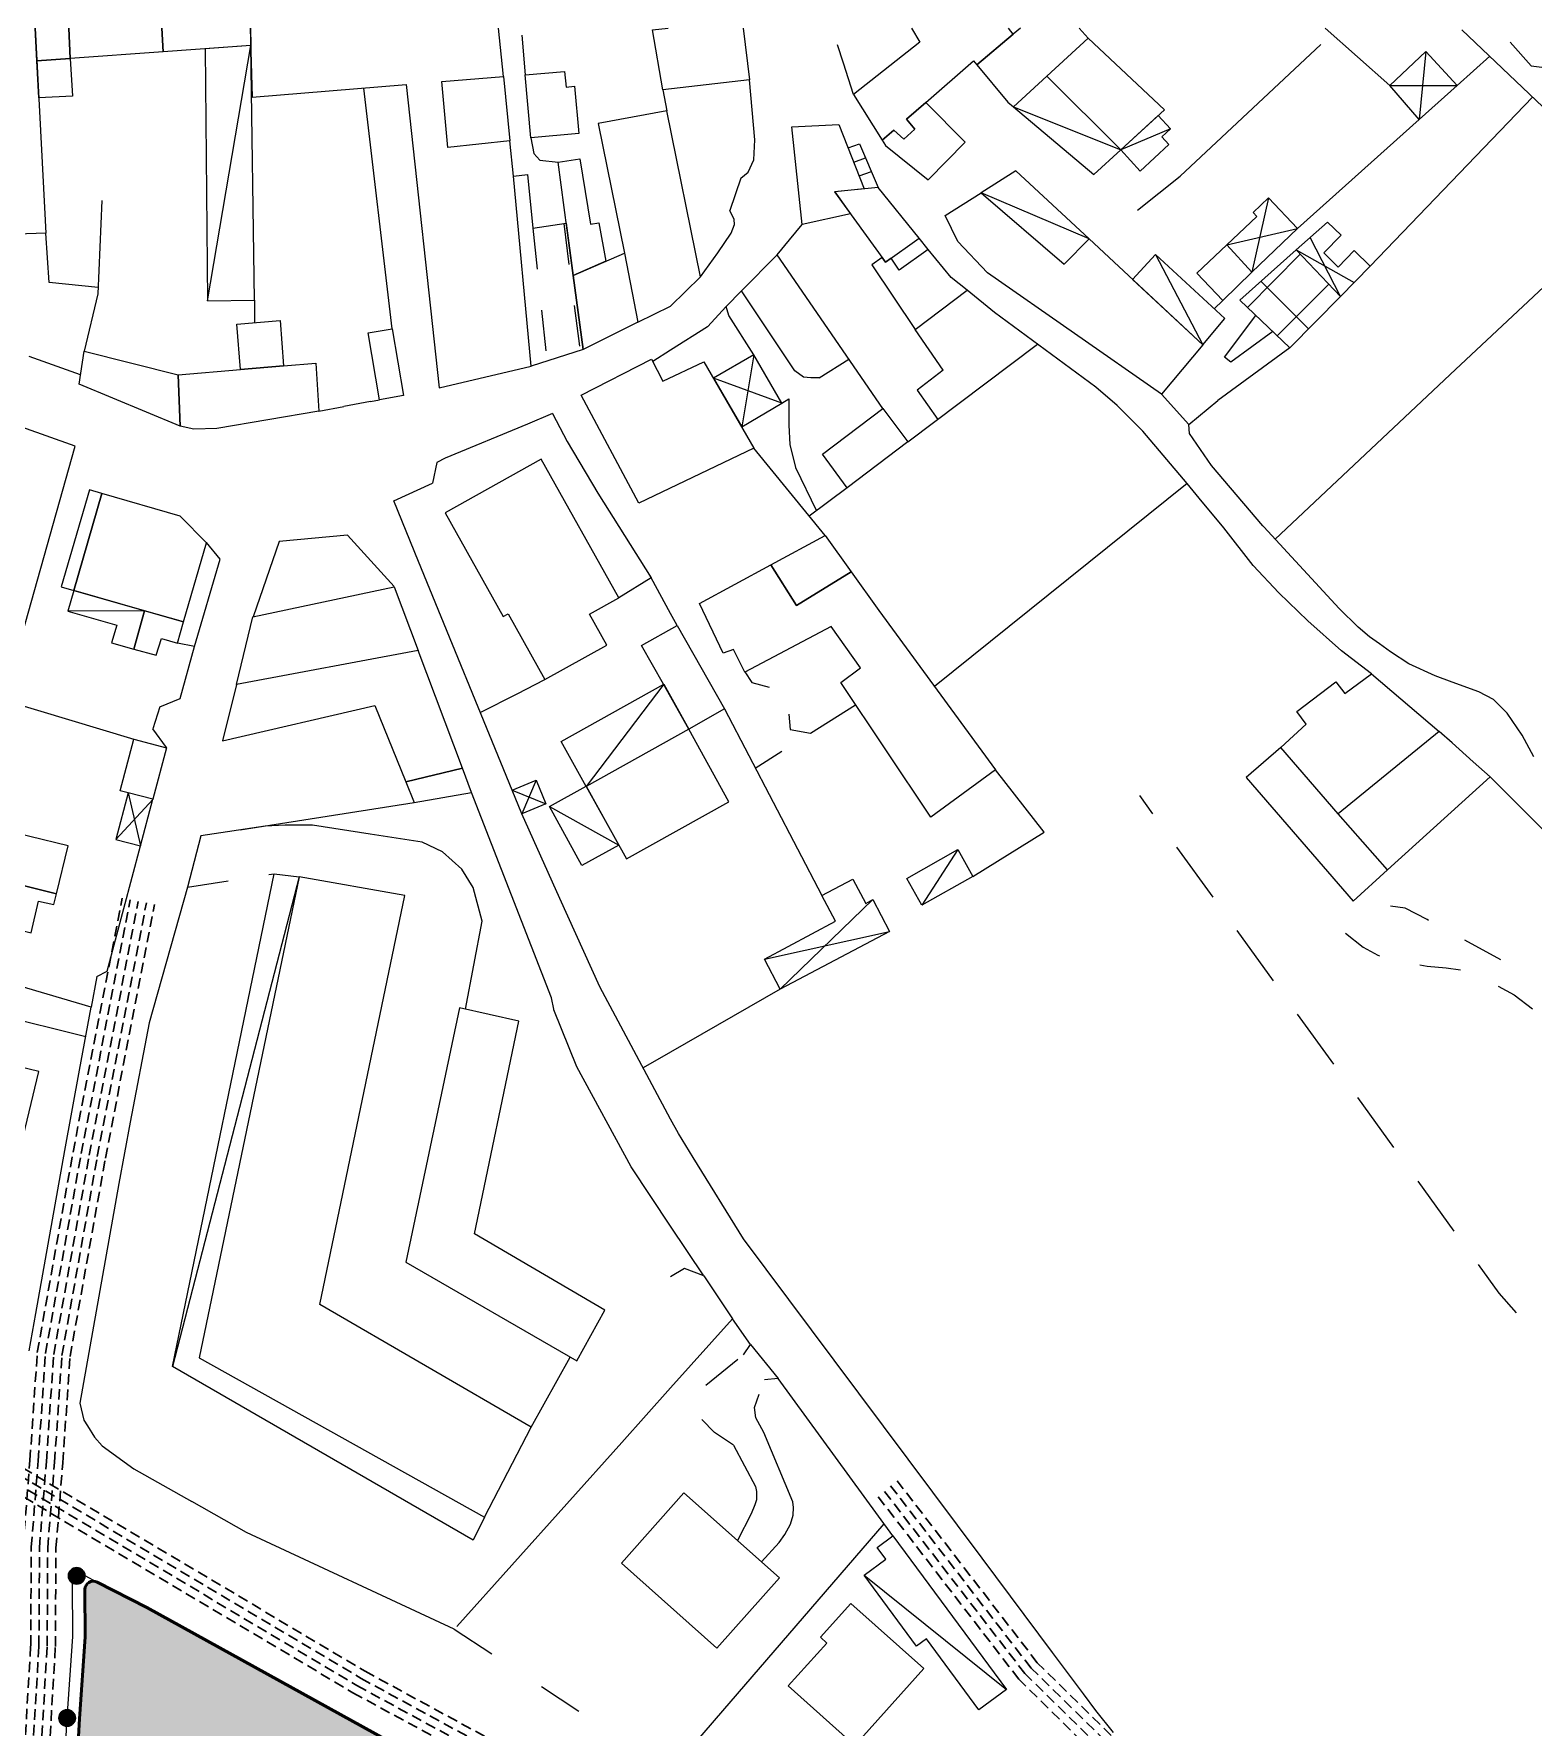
# Model space of a CAD drawing. Header units: millimetres. Extents: x 366 to 1555, y 702 to 1543.
# Drawn here: x 1040.7 to 1222.7, y 1056.4 to 1261.9 of the extents above; entities that cross this region are included whole.
import ezdxf

# ---------------------------------------------------------------- set-up
doc = ezdxf.new("R2010")
doc.units = ezdxf.units.MM
doc.linetypes.add('TRATTEGGIATA', pattern=[19.05, 12.7, -6.35])
for name, color, linetype, lineweight in [('1_BASE', 7, 'Continuous', 0), ('4L - Lotti', 7, 'Continuous', 50), ('6_ACQUEDOTTO', 152, 'Continuous', 30), ('6_FOGNATURA', 1, 'Continuous', 30), ('6_GAS', 210, 'Continuous', 30), ('6_ILLUMINAZIONE', 2, 'Continuous', 30), ('6_LOTTO RETINO', 254, 'Continuous', 30), ('6_RETE ELETTRICA', 2, 'Continuous', 30), ('6_TELEFONO', 94, 'Continuous', 30)]:
    doc.layers.add(name, color=color, linetype=linetype, lineweight=lineweight)
doc.layers.add('4L - Strade', color=10, linetype='Continuous')

msp = doc.modelspace()

# ---------------------------------------------------------------- hatches: boundary and pattern name
at = {"layer": '6_ILLUMINAZIONE', "transparency": 33554687}
h = msp.add_hatch(color=256, dxfattribs=at)
h.dxf.hatch_style = 1
h.paths.add_polyline_path([(1046.83895, 1074.73232, 1), (1044.83895, 1074.73232, 1)])
h = msp.add_hatch(color=256, dxfattribs=at)
h.dxf.hatch_style = 1
h.paths.add_polyline_path([(1045.68965, 1057.4703, 1), (1043.68965, 1057.4703, 1)])
at = {"layer": '6_LOTTO RETINO', "transparency": 33554559}
h = msp.add_hatch(color=256, dxfattribs=at)
h.dxf.hatch_style = 1
h.paths.add_polyline_path([(1107.99443, 1041.2881), (1094.45968, 1016.77666), (1142.60715, 990.19056), (1156.1419, 1014.702)])
h.paths.add_polyline_path([(1107.99443, 1041.2881), (1054.35828, 1070.90494), (1048.29758, 1073.98513, 0.555399309), (1046.85695, 1073.08662), (1046.86166, 1067.32344), (1046.18688, 1057.37855), (1045.71377, 1048.73169), (1045.49979, 1044.77887, 0.287651951), (1046.27252, 1043.38468), (1094.45968, 1016.77666)])

# ---------------------------------------------------------------- linework, layer by layer
at = {"layer": '1_BASE'}
for p, q in [((1197.4023, 1262.63522), (1205.26039, 1255.64722)), ((1235.42439, 1242.01022), (1214.01839, 1262.40822)), ((1099.88539, 1261.77622, 223.9438), (1100.30739, 1256.94022, 223.9438)), ((1138.92439, 1258.37322, 232.8042), (1138.22839, 1260.61222, 232.8042)), ((1184.83839, 1249.35022), (1196.86939, 1260.64722)), ((1219.88539, 1260.90522), (1222.43239, 1258.03022)), ((1140.15839, 1254.56922, 232.8104), (1138.92439, 1258.37322, 232.8104)), ((1213.43239, 1255.66622), (1217.38321, 1259.20185)), ((1222.43239, 1258.03022), (1224.66639, 1257.77222)), ((1128.18239, 1249.07622, 224.6343), (1127.52539, 1256.33022, 224.6343)), ((1084.15039, 1226.13122), (1080.70539, 1255.35022)), ((1117.02539, 1255.11922, 225.1475), (1117.48639, 1252.56922, 225.1475)), ((1202.86939, 1233.72122), (1222.58839, 1254.24422)), ((1194.03339, 1238.30322), (1208.80739, 1251.52222)), ((1100.97839, 1249.29922, 223.2662), (1101.33039, 1247.40122, 223.2662)), ((1128.04939, 1246.64722, 224.3974), (1128.18239, 1249.07622, 224.3974)), ((1179.82239, 1244.63522), (1184.83839, 1249.35022)), ((1101.33039, 1247.40122, 223.2661), (1102.08839, 1246.60022, 223.2661)), ((1102.08839, 1246.60022, 223.263), (1104.29939, 1246.33822, 223.263)), ((1127.37739, 1245.11522, 223.9917), (1128.04939, 1246.64722, 223.9917)), ((1126.47839, 1244.41622, 223.883), (1127.37739, 1245.11522, 223.883)), ((1174.64339, 1240.52622), (1179.82239, 1244.63522)), ((1048.90039, 1241.68622), (1048.43239, 1230.35422)), ((1213.25239, 1221.17022), (1235.11139, 1241.71722)), ((1125.67439, 1239.37322), (1125.12739, 1240.49022)), ((1042.49439, 1231.73722), (1042.08839, 1237.74022)), ((1101.23639, 1238.34622), (1101.76039, 1233.37322)), ((1104.97839, 1238.88522), (1105.61139, 1233.92422)), ((1123.68239, 1235.35422), (1125.28339, 1237.71322)), ((1125.28339, 1237.71322), (1125.69739, 1238.79922)), ((1125.69739, 1238.79922), (1125.67439, 1239.37322)), ((1132.40039, 1236.93622, 224.5658), (1133.90839, 1238.78022, 224.5658)), ((1130.90039, 1235.08422, 224.5751), (1132.40039, 1236.93622, 224.5751)), ((1149.21339, 1235.75622, 231.2252), (1148.11939, 1237.10822, 231.2252)), ((1121.57239, 1232.42022), (1123.68239, 1235.35422)), ((1126.54939, 1230.74822, 224.5685), (1130.90039, 1235.08422, 224.5685)), ((1143.69739, 1216.43222), (1130.90039, 1235.08422)), ((1048.43239, 1230.35422), (1046.76039, 1223.39722)), ((1067.42439, 1229.58422), (1067.41639, 1226.86222)), ((1133.04939, 1221.00622, 224.5424), (1126.54939, 1230.74822, 224.5424)), ((1157.28339, 1228.11222, 231.2473), (1153.93939, 1230.80322, 231.2473)), ((1183.92439, 1228.55322), (1184.97139, 1229.56522)), ((1102.28339, 1228.40122), (1102.80739, 1223.42822)), ((1106.25239, 1228.96722), (1106.88539, 1224.00622)), ((1124.69739, 1228.81122), (1122.42439, 1226.35422)), ((1125.01039, 1227.72122), (1124.69739, 1228.81122)), ((1128.06439, 1222.97122), (1125.01039, 1227.72122)), ((1169.55739, 1219.02222, 231.0141), (1157.28339, 1228.11222, 231.0141)), ((1185.18239, 1222.69022), (1189.01039, 1227.73322)), ((1122.42439, 1226.35422), (1117.95539, 1223.53022)), ((1151.04939, 1221.08422, 231.2252), (1147.61939, 1226.03322, 231.2252)), ((1191.04139, 1225.79522), (1185.97839, 1222.06522)), ((1117.95539, 1223.53022), (1115.77539, 1222.15122)), ((1146.76839, 1212.38522), (1162.47839, 1224.26422)), ((1193.11939, 1223.81922), (1184.36939, 1217.39722)), ((1135.97839, 1220.17022), (1139.58039, 1222.43222)), ((1151.04939, 1221.08422), (1147.86939, 1218.68622)), ((1185.97839, 1222.06522), (1185.18239, 1222.69022)), ((1191.34823, 1200.58078), (1213.25239, 1221.17022)), ((1134.06439, 1220.23722, 224.5895), (1133.04939, 1221.00622, 224.5895)), ((1134.98639, 1220.17022, 224.5863), (1134.06439, 1220.23722, 224.5863)), ((1135.97839, 1220.17022, 224.58), (1134.98639, 1220.17022, 224.58)), ((1172.14339, 1216.81122), (1169.55739, 1219.02222)), ((1045.65039, 1211.87322), (1030.74439, 1217.18622)), ((1081.53339, 1217.28322), (1082.59639, 1217.48322)), ((1131.44739, 1217.11222), (1132.28339, 1217.63522)), ((1132.28339, 1217.63522), (1132.29139, 1214.42422)), ((1147.86939, 1218.68622), (1150.39339, 1215.12322)), ((1180.85339, 1214.49822, 232.2015), (1184.36939, 1217.39722, 232.2015)), ((1075.24439, 1216.11222), (1078.26839, 1216.67422)), ((1103.62739, 1215.85422), (1100.56439, 1214.54922)), ((1103.62739, 1215.85422, 220.2525), (1105.37739, 1212.43622, 220.2525)), ((1175.26839, 1213.68222), (1172.14339, 1216.81122)), ((1100.56439, 1214.54922), (1090.59639, 1210.42022)), ((1132.29139, 1214.42422), (1132.42439, 1212.07622)), ((1180.64339, 1207.34622), (1175.26839, 1213.68222)), ((1180.94739, 1213.40822, 232.198), (1180.85339, 1214.49822, 232.198)), ((1183.61939, 1209.54522, 232.201), (1180.94739, 1213.40822, 232.201)), ((1039.21339, 1189.01022), (1045.65039, 1211.87322)), ((1105.37739, 1212.43622, 220.5298), (1109.10339, 1206.17022, 220.5298)), ((1136.71339, 1201.01022, 223.7616), (1128.07239, 1211.62322, 223.7616)), ((1132.42439, 1212.07622), (1133.09639, 1209.28022)), ((1089.57239, 1209.88122), (1089.02539, 1207.38922)), ((1090.59639, 1210.42022), (1089.57239, 1209.88122)), ((1133.09639, 1209.28022), (1135.65039, 1204.03322)), ((1189.86139, 1202.19022, 232.1209), (1183.61939, 1209.54522, 232.1209)), ((1139.37739, 1206.83422), (1134.78339, 1203.37722)), ((1180.64339, 1207.34622), (1159.04939, 1189.97922)), ((1182.10339, 1205.57622), (1180.64339, 1207.34622)), ((1087.35339, 1197.88522, 218.0836), (1084.33839, 1205.23722)), ((1109.10339, 1206.17022, 220.5833), (1115.60339, 1195.90822, 220.5833)), ((1185.10339, 1201.94422), (1182.10339, 1205.57622)), ((1078.70539, 1201.05722), (1070.43939, 1200.30322)), ((1084.40839, 1194.81922), (1078.70539, 1201.05722)), ((1188.68939, 1197.38522), (1185.10339, 1201.94422)), ((1189.97839, 1202.06122, 232.1205), (1189.86139, 1202.19022, 232.1205)), ((1199.11939, 1192.18222, 232.1199), (1189.97839, 1202.06122, 232.1199)), ((1063.25239, 1198.15122), (1061.58839, 1200.15822)), ((1070.43939, 1200.30322), (1067.26039, 1191.15122)), ((1060.15839, 1187.53722), (1063.25239, 1198.15122)), ((1098.70539, 1170.11522, 218.0842), (1087.35339, 1197.88522, 218.0842)), ((1191.79939, 1194.08022), (1188.68939, 1197.38522)), ((1115.60339, 1195.90822, 220.3978), (1111.65039, 1193.44422, 220.3978)), ((1117.95539, 1191.54522), (1115.60339, 1195.90822)), ((1195.29939, 1190.65522), (1191.79939, 1194.08022)), ((1118.72839, 1190.11222), (1117.95539, 1191.54522)), ((1199.40839, 1187.01022), (1195.29939, 1190.65522)), ((1201.42439, 1189.89322, 232.0751), (1199.11939, 1192.18222, 232.0751)), ((1159.04939, 1189.97922), (1149.97839, 1182.68222)), ((1202.79939, 1188.72122, 232.0112), (1201.42439, 1189.89322, 232.0112)), ((1204.01039, 1187.86222, 231.9536), (1202.79939, 1188.72122, 231.9536)), ((1060.15839, 1187.53722), (1058.08839, 1187.97522)), ((1058.39339, 1181.24022, 215.4759), (1060.15839, 1187.53722, 215.4759)), ((1203.01839, 1184.22522), (1199.40839, 1187.01022)), ((1205.35339, 1186.90522, 231.8865), (1204.01039, 1187.86222, 231.8865)), ((1207.58039, 1185.43222, 231.8737), (1205.35339, 1186.90522, 231.8737)), ((1126.97839, 1184.45922), (1127.82239, 1183.19422)), ((1210.76839, 1183.99022, 231.8098), (1207.58039, 1185.43222, 231.8098)), ((1099.32239, 1181.81122), (1102.69739, 1183.53022)), ((1127.82239, 1183.19422), (1129.90839, 1182.59622)), ((1212.81439, 1183.23322, 231.7172), (1210.76839, 1183.99022, 231.7172)), ((1216.06439, 1182.03022, 231.5369), (1212.81439, 1183.23322, 231.5369)), ((1217.85339, 1181.10022, 231.2511), (1216.06439, 1182.03022, 231.2511)), ((1037.34639, 1180.94022), (1052.78339, 1176.31122)), ((1055.93239, 1180.22122, 215.0443), (1058.39339, 1181.24022, 215.0443)), ((1124.48639, 1179.97922), (1136.29939, 1157.31122)), ((1134.91639, 1177.02622), (1140.40839, 1180.48722)), ((1219.51039, 1179.44022, 231.2383), (1217.85339, 1181.10022, 231.2383)), ((1132.28339, 1179.33822), (1132.44739, 1177.49422)), ((1221.32239, 1176.78322, 231.2318), (1219.51039, 1179.44022, 231.2318)), ((1056.76039, 1175.27222), (1055.10339, 1177.57622)), ((1132.44739, 1177.49422), (1134.91639, 1177.02622)), ((1212.81439, 1175.85822), (1211.26839, 1177.24822)), ((1222.72839, 1174.16622, 231.2285), (1221.32239, 1176.78322, 231.2285)), ((1128.19739, 1172.79122), (1131.45539, 1174.84222)), ((1163.29939, 1165.02222), (1157.37739, 1172.56122)), ((1217.42439, 1171.71322, 229.3588), (1204.99439, 1160.45522, 229.3588)), ((1217.42439, 1171.71322), (1215.38539, 1173.54922)), ((1103.47139, 1144.88922, 216.1139), (1093.78339, 1169.83822, 216.1139)), ((1065.68939, 1165.28022), (1086.81439, 1168.60422)), ((1176.49439, 1167.24822), (1174.89339, 1169.46322)), ((1068.74439, 1165.73722, 213.9159), (1060.92439, 1164.56922, 213.9159)), ((1071.14339, 1165.86222, 214.1621), (1068.74439, 1165.73722, 214.1621)), ((1074.48639, 1165.85422, 214.2132), (1071.14339, 1165.86222, 214.2132)), ((1081.47139, 1164.76822, 214.2166), (1074.48639, 1165.85422, 214.2166)), ((1104.51839, 1156.96722, 218.0863), (1099.89339, 1167.24822, 218.0863)), ((1087.79939, 1163.78322, 214.2502), (1081.47139, 1164.76822, 214.2502)), ((1090.25239, 1162.63122, 214.2807), (1087.79939, 1163.78322, 214.2807)), ((1154.64339, 1159.64722), (1163.29939, 1165.02222)), ((1049.54939, 1148.12722), (1053.61139, 1163.33822)), ((1092.61139, 1160.52222, 214.0732), (1090.25239, 1162.63122, 214.0732)), ((1183.80739, 1157.11522), (1179.41639, 1163.19822)), ((1069.16639, 1159.87322), (1069.81439, 1159.97522)), ((1093.97839, 1158.31522, 214.0667), (1092.61139, 1160.52222, 214.0667)), ((1059.28339, 1158.33422), (1054.65839, 1141.85022)), ((1059.28339, 1158.33422), (1064.22139, 1159.10422)), ((1095.08839, 1154.22522, 214.0633), (1093.97839, 1158.31522, 214.0633)), ((1109.34639, 1146.22122, 218.0872), (1104.51839, 1156.96722, 218.0872)), ((1207.11139, 1155.80722), (1205.35339, 1156.04122)), ((1209.79139, 1154.39722), (1207.11139, 1155.80722)), ((1093.05739, 1143.53022, 214.0598), (1095.08839, 1154.22522, 214.0598)), ((1209.96339, 1154.30322), (1209.79139, 1154.39722)), ((1191.12739, 1146.98322), (1186.73639, 1153.06122)), ((1199.86139, 1152.75622), (1202.03339, 1151.06122)), ((1218.74439, 1149.51422), (1214.35339, 1151.90822)), ((1202.03339, 1151.06122), (1203.81439, 1150.06522)), ((1203.81439, 1150.06522), (1204.01039, 1150.01022)), ((1047.59639, 1143.76022), (1029.88539, 1148.97922)), ((1048.27539, 1147.47922), (1049.54939, 1148.12722)), ((1208.88539, 1148.91222), (1209.78339, 1148.74422)), ((1209.78339, 1148.74422), (1212.11139, 1148.54922)), ((1212.11139, 1148.54922), (1213.83839, 1148.29122)), ((1117.95539, 1130.16622, 218.0882), (1109.34639, 1146.22122, 218.0882)), ((1131.26839, 1145.95522), (1117.95539, 1138.31122)), ((1218.42439, 1146.33822), (1220.33839, 1145.24822)), ((1220.33839, 1145.24822), (1222.58039, 1143.58022)), ((1046.93939, 1140.17022), (1028.89339, 1144.65522)), ((1046.19739, 1136.10822), (1047.59639, 1143.76022)), ((1103.76839, 1143.53322), (1103.47139, 1144.88922)), ((1103.78339, 1143.45522), (1103.76839, 1143.53322)), ((1106.58039, 1136.52222), (1103.78339, 1143.45522)), ((1198.44739, 1136.85022), (1194.05739, 1142.92822)), ((1054.65839, 1141.85022), (1052.33039, 1129.79122)), ((1117.95539, 1138.31122), (1114.61939, 1136.39722)), ((1044.42439, 1126.38122), (1046.19739, 1136.10822)), ((1113.17439, 1124.37322), (1106.58039, 1136.52222)), ((1205.76039, 1126.71322), (1201.36939, 1132.79522)), ((1118.89339, 1128.42022, 217.0649), (1117.95539, 1130.16622, 217.0649)), ((1120.68239, 1125.53322, 216.9535), (1118.89339, 1128.42022, 216.9535)), ((1040.89339, 1106.58022), (1044.42439, 1126.38122)), ((1126.81439, 1115.63522, 216.9072), (1120.68239, 1125.53322, 216.9072)), ((1050.94739, 1122.35422), (1046.23639, 1095.70522)), ((1117.95539, 1117.19822), (1113.17439, 1124.37322)), ((1213.08039, 1116.58022), (1208.68939, 1122.65822)), ((1121.98639, 1111.14722), (1117.95539, 1117.19822)), ((1137.79939, 1100.92822, 216.7483), (1126.81439, 1115.63522, 216.7483)), ((1218.51839, 1109.04922), (1216.01039, 1112.52622)), ((1119.62739, 1112.04522), (1117.95539, 1111.03322)), ((1121.98639, 1111.14722), (1119.62739, 1112.04522)), ((1220.64339, 1106.64722), (1218.51839, 1109.04922)), ((1040.08839, 1102.04122), (1040.89339, 1106.58022)), ((1117.95539, 1097.56922), (1125.45539, 1105.93622)), ((1127.65839, 1102.83422), (1125.45539, 1105.93622)), ((1126.79139, 1101.56122), (1127.65839, 1102.83422)), ((1101.01039, 1092.79522, 213.921), (1105.76839, 1101.28022, 213.921)), ((1122.24439, 1097.86222), (1126.11939, 1101.01822)), ((1155.75239, 1076.89722, 216.7276), (1137.79939, 1100.92822, 216.7276)), ((1131.00239, 1098.70922), (1129.33839, 1098.52222)), ((1144.92439, 1079.58422), (1131.00239, 1098.70922)), ((1046.23639, 1095.70522), (1046.71339, 1093.63122)), ((1112.01039, 1090.94022), (1117.95539, 1097.56922)), ((1128.11939, 1095.17022), (1128.70539, 1096.77622)), ((1046.71339, 1093.63122), (1047.14339, 1092.94422)), ((1123.26039, 1092.11522), (1121.72839, 1093.71322)), ((1128.30739, 1093.89722), (1128.11939, 1095.17022)), ((1129.26039, 1092.13522), (1128.30739, 1093.89722)), ((1047.14339, 1092.94422), (1048.01839, 1091.54922)), ((1048.01839, 1091.54922), (1048.93939, 1090.53022)), ((1125.58839, 1090.58022), (1123.26039, 1092.11522)), ((1132.79139, 1083.73722, 214.2975), (1129.26039, 1092.13522, 214.2975)), ((1048.93939, 1090.53022), (1052.79939, 1087.71322)), ((1091.98639, 1068.60022), (1112.01039, 1090.94022)), ((1125.58839, 1090.58022, 214.2873), (1128.26039, 1085.56522, 214.2873)), ((1052.79939, 1087.71322), (1059.82239, 1083.76422)), ((1128.26039, 1085.56522, 214.2808), (1128.38539, 1084.95522, 214.2808)), ((1128.18939, 1083.36222, 214.2806), (1127.74439, 1082.27622, 214.2806)), ((1128.38539, 1083.96322, 214.2775), (1128.18939, 1083.36222, 214.2775)), ((1128.38539, 1084.95522, 214.2776), (1128.38539, 1083.96322, 214.2776)), ((1132.85339, 1083.03022, 214.2394), (1132.79139, 1083.73722, 214.2394)), ((1127.74439, 1082.27622, 214.277), (1126.07239, 1079.02222, 214.277)), ((1132.50239, 1081.02222, 214.2328), (1132.82239, 1082.10422, 214.2328)), ((1132.82239, 1082.10422, 214.2361), (1132.85339, 1083.03022, 214.2361)), ((1143.85339, 1081.05722), (1124.23639, 1058.35822)), ((1131.11939, 1078.79122, 214.223), (1131.79939, 1079.74422, 214.223)), ((1131.79939, 1079.74422, 214.2295), (1132.50239, 1081.02222, 214.2295)), ((1128.98639, 1076.43222, 214.2229), (1131.11939, 1078.79122, 214.2229)), ((1164.33039, 1065.41622, 216.6938), (1155.75239, 1076.89722, 216.6938)), ((1091.66639, 1068.25222), (1096.22839, 1065.25622)), ((1168.05739, 1060.39722, 216.6777), (1164.33039, 1065.41622, 216.6777)), ((1102.26839, 1061.29122), (1106.82239, 1058.29522)), ((1169.58839, 1058.38522, 216.6837), (1168.05739, 1060.39722, 216.6837)), ((1124.23639, 1058.35822), (1118.20539, 1051.37322)), ((1171.71339, 1055.70122, 216.6836), (1169.58839, 1058.38522, 216.6836))]:
    msp.add_line(p, q, dxfattribs=at)
for points in [[(1040.82375, 1262.63522), (1042.08839, 1237.74022), (1016.42439, 1236.83022), (1016.26039, 1241.84622), (1004.55739, 1241.47922), (1004.51839, 1235.22522), (967.72839, 1249.08022), (969.02772, 1262.63522)], [(1041.02539, 1258.65522), (1040.82124, 1262.63522)], [(1044.90277, 1262.63522), (1045.07239, 1258.93622), (1041.02539, 1258.65522)], [(1056.34639, 1259.74422), (1045.07239, 1258.93622), (1044.90277, 1262.63522)], [(1056.20361, 1262.63522), (1056.34639, 1259.74422)], [(1066.93063, 1262.63522), (1066.99439, 1260.51422), (1056.34639, 1259.74422), (1056.20361, 1262.63522)], [(1066.92891, 1262.63522), (1067.14339, 1254.23722), (1085.86139, 1255.77622)], [(1085.86139, 1255.77622), (1089.84639, 1218.94422), (1101.00239, 1221.60422), (1098.86139, 1244.65122), (1098.43239, 1248.95522), (1090.91639, 1248.11522), (1090.18239, 1256.13522), (1097.65839, 1256.74422), (1097.07303, 1262.63522)], [(1117.02539, 1255.11922), (1115.76039, 1262.41622), (1117.64299, 1262.63522)], [(1126.76899, 1262.63522), (1127.52539, 1256.33022), (1117.02539, 1255.11922)], [(1147.187, 1262.63522), (1148.21339, 1260.90522), (1140.15839, 1254.56522), (1143.63539, 1249.01422), (1145.04939, 1250.24022), (1146.24439, 1249.13522), (1147.61139, 1250.37322), (1146.58839, 1251.58022), (1148.91639, 1253.60422), (1154.72839, 1258.65122)], [(1154.72839, 1258.65122), (1155.13539, 1258.15522), (1159.51839, 1261.90522), (1158.94903, 1262.63522)], [(1160.42935, 1262.63522), (1159.51839, 1261.90522), (1155.13539, 1258.15522), (1158.89339, 1253.64722), (1159.55739, 1253.07322)], [(1159.55739, 1253.07322), (1163.62739, 1256.79522), (1168.64339, 1261.38522), (1167.52987, 1262.63522)], [(1066.99439, 1260.51422), (1061.43239, 1260.12722), (1061.73639, 1229.52622), (1067.42439, 1229.58422), (1066.99439, 1260.51422)], [(1061.73639, 1229.52622), (1066.99439, 1260.51422)], [(1168.64339, 1261.38522), (1163.62739, 1256.79522), (1172.58839, 1247.83422), (1177.89339, 1252.69022), (1168.64339, 1261.38522)], [(1041.02539, 1258.65122), (1045.07239, 1258.94422), (1045.35339, 1254.36222), (1041.25239, 1254.15522), (1041.02539, 1258.65122)], [(1208.80739, 1251.52222), (1205.26039, 1255.64722), (1209.62739, 1259.79122), (1213.43939, 1255.66622), (1208.80739, 1251.52222)], [(1209.62739, 1259.79122), (1208.80739, 1251.52222)], [(1090.18239, 1256.13522), (1097.65839, 1256.74422), (1098.43239, 1248.95522), (1090.91639, 1248.11522), (1090.18239, 1256.13522)], [(1100.97839, 1249.29922), (1100.30739, 1256.94022), (1105.08839, 1257.36922), (1105.26039, 1255.47122), (1106.29939, 1255.56122), (1106.81439, 1249.81522), (1100.97839, 1249.29922)], [(1163.62739, 1256.79522), (1159.55739, 1253.07322), (1169.32239, 1244.84622), (1172.58839, 1247.83422), (1163.62739, 1256.79522)], [(1205.26039, 1255.64722), (1213.43939, 1255.66622)], [(1112.33839, 1235.30322), (1113.97839, 1226.91622), (1117.95539, 1228.88522), (1121.57239, 1232.42422), (1117.48639, 1252.56522), (1109.15839, 1251.05722), (1112.33839, 1235.30322)], [(1148.91639, 1253.60422), (1146.58839, 1251.58022), (1147.61139, 1250.37322), (1146.24439, 1249.13522), (1145.04939, 1250.24022), (1143.63539, 1249.01422), (1144.04939, 1248.36522), (1149.20539, 1244.18622), (1153.71339, 1248.77622), (1148.91639, 1253.60422)], [(1159.55739, 1253.07322), (1172.58839, 1247.83822)], [(1172.58839, 1247.83822), (1174.96339, 1245.27622), (1178.44739, 1248.50222), (1177.58839, 1249.43622), (1178.61939, 1250.38522), (1177.13539, 1252.00622), (1172.58839, 1247.83822)], [(1132.65039, 1250.65822), (1138.36139, 1250.93622), (1141.46339, 1243.11222), (1137.86939, 1242.74022), (1139.77539, 1240.09222), (1133.90839, 1238.78022), (1132.65039, 1250.65822)], [(1178.61939, 1250.38522), (1172.58839, 1247.83822)], [(1139.49439, 1248.07322), (1140.89339, 1248.58822)], [(1140.89339, 1248.58822), (1143.15839, 1243.28322)], [(1104.29939, 1246.33822), (1106.91639, 1246.75622), (1108.23639, 1238.83422), (1109.24439, 1238.99022), (1110.10339, 1234.32322), (1106.12739, 1232.58022), (1104.29939, 1246.33822)], [(1140.17439, 1246.36922), (1141.62739, 1246.87722)], [(1098.86139, 1244.65122), (1100.59639, 1244.84622), (1101.23639, 1238.34622), (1105.28339, 1238.92822), (1106.12739, 1232.58022), (1107.31439, 1223.59622), (1101.00239, 1221.60422), (1098.86139, 1244.65122)], [(1126.47839, 1244.41622), (1125.12739, 1240.49022)], [(1140.83839, 1244.69022), (1142.33839, 1245.20122)], [(1155.66639, 1242.63122), (1165.72139, 1233.95522), (1168.74439, 1237.02622), (1159.86939, 1245.28022), (1155.66639, 1242.63122)], [(1137.86139, 1242.74422), (1144.03339, 1234.19422), (1148.11939, 1237.10822), (1143.15839, 1243.28322), (1137.86139, 1242.74422)], [(1155.66639, 1242.63122), (1165.72139, 1233.95522), (1168.74439, 1237.02622), (1182.54939, 1224.17022), (1177.55739, 1218.17822), (1156.43239, 1232.90122), (1152.79939, 1236.70522), (1151.27539, 1239.86522), (1155.66639, 1242.63122)], [(1168.74439, 1237.02622), (1155.66639, 1242.63122)], [(1188.52539, 1232.99022), (1185.46339, 1236.29922), (1189.12739, 1239.75222), (1188.66639, 1240.24022), (1190.51839, 1242.00222), (1194.03339, 1238.30322), (1188.52539, 1232.99022)], [(1190.51839, 1242.00222), (1188.52539, 1232.99022)], [(1185.46339, 1236.29922), (1194.03339, 1238.30322)], [(1199.26039, 1230.05722), (1193.89339, 1235.69022), (1197.68939, 1239.08422), (1199.33839, 1237.47122), (1197.23639, 1235.32322), (1198.98639, 1233.61222), (1200.94739, 1235.61222), (1202.86939, 1233.72122), (1199.26039, 1230.05722)], [(1149.21339, 1235.75622), (1145.68239, 1233.24022), (1144.72839, 1234.69022), (1144.03339, 1234.19422), (1143.61939, 1234.77222), (1142.38539, 1233.87722), (1147.61939, 1226.03322), (1153.93239, 1230.80722), (1151.99439, 1232.36522), (1149.21339, 1235.75622)], [(1188.52539, 1232.99022), (1185.46339, 1236.29922), (1181.83839, 1232.88122), (1184.97139, 1229.56522), (1188.52539, 1232.99022)], [(1193.11939, 1223.81922), (1187.06439, 1229.58022), (1193.89339, 1235.69022), (1199.26039, 1230.05722), (1193.11939, 1223.81922)], [(1193.89339, 1235.69022), (1200.92439, 1231.74422)], [(1199.26039, 1230.05722), (1195.58839, 1237.20922)], [(1106.12739, 1232.58022), (1112.33839, 1235.30322), (1113.97839, 1226.91622), (1107.31439, 1223.59622), (1106.12739, 1232.58022)], [(1182.54939, 1224.16622), (1185.22839, 1227.37322), (1176.83039, 1235.14722), (1174.01839, 1232.11222), (1182.54939, 1224.16622)], [(1176.83039, 1235.14722), (1182.54939, 1224.16622)], [(1194.39339, 1235.16222), (1187.96339, 1228.72522)], [(1048.46339, 1231.13122), (1042.49439, 1231.73722)], [(1195.38539, 1226.11922), (1189.62739, 1231.87322)], [(1191.58839, 1225.27622), (1197.84639, 1231.53722)], [(1124.69739, 1228.81122), (1126.54939, 1230.74822)], [(1065.27539, 1226.67422), (1070.54939, 1227.12322), (1070.94739, 1221.61522), (1065.74439, 1221.17422), (1065.27539, 1226.67422)], [(1085.51039, 1218.02622), (1082.59639, 1217.48322), (1081.22139, 1225.63922), (1084.15039, 1226.13122), (1085.51039, 1218.02622)], [(1046.14339, 1219.40522), (1046.75239, 1223.39722), (1058.18239, 1220.53322), (1058.39339, 1214.31522), (1046.14339, 1219.40522)], [(1046.31439, 1220.51822), (1040.08839, 1222.74022)], [(1062.86139, 1214.01422), (1060.05739, 1213.92422), (1058.39339, 1214.31522), (1058.18239, 1220.53322), (1065.74439, 1221.17422), (1070.94739, 1221.61522), (1074.86139, 1221.94422), (1075.24439, 1216.11522), (1062.86139, 1214.01422)], [(1122.00239, 1222.11222), (1128.07239, 1211.62322), (1114.11139, 1204.95122), (1107.08839, 1218.04922), (1115.63663, 1222.43805), (1117.01839, 1219.78322), (1122.00239, 1222.11222)], [(1126.58039, 1214.20122), (1131.44739, 1217.11222), (1128.06439, 1222.97122), (1123.15039, 1220.13122), (1126.58039, 1214.20122)], [(1128.06439, 1222.97122), (1126.58039, 1214.20122)], [(1131.44739, 1217.11222), (1123.15039, 1220.13122)], [(1081.53339, 1217.28322), (1078.26839, 1216.67422)], [(1177.55739, 1218.18222), (1180.85339, 1214.49822)], [(1139.37739, 1206.83422), (1136.40839, 1210.90122), (1143.69739, 1216.43222), (1146.76839, 1212.38522), (1139.37739, 1206.83422)], [(1102.25239, 1210.27622), (1090.59639, 1203.78022), (1097.61939, 1191.17822), (1098.24439, 1191.53022), (1102.69739, 1183.53022), (1110.21339, 1187.72122), (1108.11939, 1191.47522), (1111.65039, 1193.44422), (1102.25239, 1210.27622)], [(1084.33839, 1205.23722), (1089.02539, 1207.38922)], [(1047.38539, 1206.55322), (1043.96339, 1194.78722), (1045.51039, 1194.34622), (1048.90039, 1206.11522), (1047.38539, 1206.55322)], [(1048.90039, 1206.11522), (1045.51039, 1194.34622), (1058.83039, 1190.53722), (1061.58839, 1200.15522), (1058.40839, 1203.36522), (1048.90039, 1206.11522)], [(1133.21339, 1192.52622), (1130.12739, 1197.45522), (1136.71339, 1201.01422), (1139.85339, 1196.62322), (1133.21339, 1192.52622)], [(1138.62739, 1183.16622), (1141.01839, 1184.97522), (1137.42439, 1189.99422), (1126.97839, 1184.45522), (1125.60339, 1187.18622), (1124.33839, 1186.73722), (1121.46339, 1192.77622), (1130.12739, 1197.45522), (1133.21339, 1192.52622), (1139.85339, 1196.62322), (1143.23639, 1191.90522), (1157.37739, 1172.56522), (1149.54939, 1166.83422), (1138.62739, 1183.16622)], [(1052.79139, 1187.24022), (1054.08039, 1191.89722), (1045.51039, 1194.34622), (1044.79139, 1191.85822), (1050.70539, 1190.13122), (1050.07239, 1187.99422), (1052.79139, 1187.24022)], [(1065.23639, 1182.94422), (1067.25239, 1191.15522), (1084.40839, 1194.81522), (1087.30739, 1187.08422), (1065.23639, 1182.94422)], [(1054.06439, 1191.89722), (1044.79139, 1191.85822)], [(1054.08039, 1191.89722), (1052.79139, 1187.24022), (1055.51039, 1186.48722), (1056.15839, 1188.53722), (1058.08839, 1187.97522), (1058.83039, 1190.53722), (1054.08039, 1191.89722)], [(1117.10339, 1182.96322), (1114.43239, 1187.66222), (1118.72839, 1190.10822), (1124.48639, 1179.97922), (1120.17439, 1177.52222), (1117.10339, 1182.96322)], [(1082.04939, 1180.39722), (1085.79939, 1171.11522), (1092.68239, 1172.77622), (1087.30739, 1187.08422), (1065.23639, 1182.94422), (1063.55739, 1176.11522), (1082.04939, 1180.39722)], [(1199.00239, 1167.22522), (1192.04939, 1175.30722), (1195.11939, 1178.11222), (1193.97139, 1179.64722), (1198.69739, 1183.24422), (1199.81439, 1181.83422), (1203.01839, 1184.22522), (1211.26839, 1177.24822), (1199.00239, 1167.22522)], [(1120.17439, 1177.52222), (1107.71339, 1170.56122), (1104.68239, 1176.01022), (1117.11939, 1182.97922), (1120.17439, 1177.52222)], [(1117.11939, 1182.97922), (1107.71339, 1170.56122)], [(1055.93239, 1180.22122), (1055.10339, 1177.57622)], [(1094.84639, 1179.55322), (1099.32239, 1181.81122)], [(1055.11139, 1169.01422), (1052.11139, 1169.79522), (1051.14339, 1170.04922), (1052.78339, 1176.31122), (1056.76039, 1175.26822), (1055.11139, 1169.01422)], [(1125.02539, 1168.69422), (1120.17439, 1177.52222), (1107.71339, 1170.56122), (1112.60339, 1161.75622), (1125.02539, 1168.69422)], [(1212.81439, 1175.85822), (1215.38539, 1173.54922)], [(1204.99439, 1160.45522), (1199.00239, 1167.22522), (1192.04939, 1175.30722), (1187.81439, 1171.63922), (1200.79939, 1156.65122), (1204.99439, 1160.45522)], [(1085.79939, 1171.11522), (1086.81439, 1168.60422), (1093.78339, 1169.83422), (1092.68239, 1172.77622), (1085.79939, 1171.11522)], [(1055.11139, 1169.01422), (1052.11139, 1169.79522), (1050.61939, 1164.13122), (1053.61139, 1163.33822), (1055.11139, 1169.01422)], [(1052.11139, 1169.79522), (1053.61139, 1163.33822)], [(1099.89339, 1167.24822), (1098.70539, 1170.11522), (1101.61939, 1171.33022), (1102.81439, 1168.46322), (1099.89339, 1167.24822)], [(1098.70539, 1170.11522), (1102.81439, 1168.46322)], [(1101.61939, 1171.33022), (1099.89339, 1167.24822)], [(1111.66639, 1163.44022), (1107.18939, 1160.96322), (1103.22839, 1168.11922), (1107.69739, 1170.58822), (1111.66639, 1163.44022)], [(1050.61939, 1164.13122), (1055.11939, 1169.03722)], [(1103.22839, 1168.11922), (1111.66639, 1163.44022)], [(1043.38539, 1157.51422), (1044.80739, 1163.33422), (1035.44739, 1165.63522), (1034.01839, 1159.85422), (1043.38539, 1157.51422)], [(1060.92439, 1164.56922), (1059.28339, 1158.33422)], [(1148.45539, 1156.15122), (1146.61939, 1159.40822), (1152.81439, 1162.89722), (1154.64339, 1159.64322), (1148.45539, 1156.15122)], [(1152.81439, 1162.89722), (1148.45539, 1156.15122)], [(1040.33839, 1152.79122), (1041.22139, 1156.64322), (1043.07239, 1156.24822), (1043.38539, 1157.51422), (1034.01839, 1159.85422), (1032.74439, 1154.66622), (1040.33839, 1152.79122)], [(1095.36939, 1081.85422), (1093.96339, 1079.04922), (1057.47839, 1100.15522), (1069.81439, 1159.97522), (1072.85339, 1159.60022), (1060.70539, 1101.20122), (1095.36939, 1081.85422)], [(1072.85339, 1159.60022), (1057.47839, 1100.15522)], [(1095.36939, 1081.85422), (1101.01039, 1092.79522), (1075.36939, 1107.65522), (1085.68239, 1157.33822), (1072.85339, 1159.60022), (1060.70539, 1101.20122), (1095.36939, 1081.85422)], [(1131.26839, 1145.95522), (1129.33039, 1149.59622), (1137.96339, 1154.19022), (1136.29939, 1157.31122), (1140.07239, 1159.31922), (1141.64339, 1156.37322), (1142.48639, 1156.82322), (1144.52539, 1152.96322), (1131.26839, 1145.95522)], [(1142.48639, 1156.82322), (1131.26839, 1145.95522)], [(1129.33039, 1149.59622), (1144.52539, 1152.96322)], [(1048.27539, 1147.47922), (1047.59639, 1143.76022)], [(1106.54939, 1100.83022), (1109.94739, 1106.98722), (1094.15839, 1116.27222), (1099.54139, 1142.08822), (1092.32239, 1143.69422), (1085.79139, 1112.81122), (1106.54939, 1100.83022)], [(1031.32239, 1127.05722), (1038.67439, 1125.17422), (1041.25239, 1135.96322), (1033.86139, 1137.72522), (1031.32239, 1127.05722)], [(1052.33039, 1129.79122), (1050.94739, 1122.35422)], [(1121.98639, 1111.14722), (1125.45539, 1105.93622)], [(1127.65839, 1102.83422), (1131.00239, 1098.70922)], [(1066.46339, 1080.00622), (1059.82239, 1083.76422)], [(1066.46339, 1080.00622), (1059.82239, 1083.76422)], [(1111.97839, 1076.25622), (1119.57239, 1084.79522), (1131.16639, 1074.49422), (1123.56439, 1065.94822), (1111.97839, 1076.25622)], [(1091.66639, 1068.25222), (1066.46339, 1080.00622)], [(1158.72139, 1060.91622), (1155.38539, 1058.45922), (1149.01039, 1067.10022), (1147.78339, 1066.19822), (1141.43239, 1074.81522), (1144.08839, 1076.77622), (1143.04139, 1078.19422), (1144.92439, 1079.58422), (1158.72139, 1060.91622)], [(1141.43239, 1074.81522), (1158.72139, 1060.91622)], [(1132.23639, 1061.36222), (1136.92439, 1066.58022), (1136.15039, 1067.27622), (1139.83039, 1071.38922), (1148.67439, 1063.47922), (1140.31439, 1054.13922), (1132.23639, 1061.36222)]]:
    msp.add_lwpolyline(points, dxfattribs=at)
at = {"layer": '1_BASE', "color": 7}
msp.add_lwpolyline([(1217.42439, 1171.71322), (1245.29939, 1143.95522), (1252.30739, 1136.28022), (1273.52539, 1110.57622), (1274.96339, 1108.56522)], dxfattribs=at)
at = {"layer": '4L - Lotti'}
for p, q in [((1048.32236, 1073.97253), (1054.35828, 1070.90494)), ((1054.35828, 1070.90494), (1107.99443, 1041.2881))]:
    msp.add_line(p, q, dxfattribs=at)
msp.add_lwpolyline([(1094.45968, 1016.77666), (1046.27252, 1043.38468, -0.287651951), (1045.49979, 1044.77887), (1045.71377, 1048.73169), (1046.18688, 1057.37855), (1046.86166, 1067.32344), (1046.85695, 1073.08662)], format="xyb", dxfattribs=at)
msp.add_arc((1047.85695, 1073.08744), 1, 62.2627505, 180.0468965, dxfattribs=at)
at = {"layer": '4L - Strade'}
msp.add_line((1046.82172, 1074.76164), (1048.32236, 1073.97253), dxfattribs=at)
msp.add_lwpolyline([(1088.04445, 1018.60554), (1044.72386, 1042.52634, -0.287651951), (1043.95113, 1043.92053), (1044.21596, 1048.81277), (1044.68965, 1057.4703), (1045.36162, 1067.37366), (1045.3563, 1073.87573)], format="xyb", dxfattribs=at)
msp.add_arc((1046.3563, 1073.87654), 1, 62.2627505, 180.0468965, dxfattribs=at)
at = {"layer": '6_ACQUEDOTTO', "linetype": 'TRATTEGGIATA', "ltscale": 0.1}
for points in [[(1035.48821, 1002.09896), (1037.73414, 1040.2634), (1039.26483, 1066.27395), (1039.33317, 1078.2662), (1040.17431, 1088.7627), (1041.06901, 1101.84534), (1045.40501, 1126.18534), (1051.36345, 1156.99645)], [(1259.89109, 962.85728), (1231.42847, 992.28927), (1227.55205, 997.64895), (1196.32243, 1025.69373), (1192.31808, 1030.63328), (1160.21378, 1062.19589), (1143.07675, 1084.43572)]]:
    msp.add_lwpolyline(points, dxfattribs=at)
at = {"layer": '6_FOGNATURA', "linetype": 'TRATTEGGIATA', "ltscale": 0.1}
for points in [[(882.20764, 1185.11474), (886.18678, 1179.05678), (906.01675, 1160.66922), (927.57772, 1145.87977), (953.21517, 1131.31119), (987.80897, 1111.44841), (1037.82874, 1085.24154), (1079.37918, 1060.54951), (1148.40704, 1023.01476), (1201.27309, 994.26819), (1257.83624, 963.51127), (1295.40699, 951.55365), (1344.79901, 934.09385)], [(1036.41845, 1000.88412), (1038.73241, 1040.20465), (1040.26466, 1066.2417), (1040.33294, 1078.22335), (1041.17158, 1088.68864), (1042.06299, 1101.72318), (1046.38822, 1126.0027), (1052.34526, 1156.80659)]]:
    msp.add_lwpolyline(points, dxfattribs=at)
at = {"layer": '6_GAS', "linetype": 'TRATTEGGIATA', "ltscale": 0.1}
for points in [[(859.25644, 1250.19749), (862.9065, 1224.96373), (875.31829, 1197.42478), (886.95586, 1179.70739), (906.6429, 1161.45237), (928.10852, 1146.72832), (953.71117, 1132.17952), (988.29016, 1112.32524), (1038.31657, 1086.11489), (1079.87364, 1061.41892), (1148.88474, 1023.89328), (1201.7508, 995.14671), (1258.23028, 964.43529), (1295.72536, 952.50175), (1344.79901, 935.15449)], [(1037.34868, 999.66928), (1039.73068, 1040.14591), (1041.26449, 1066.20946), (1041.33271, 1078.1805), (1042.16885, 1088.61459), (1043.05698, 1101.60102), (1047.37143, 1125.82007), (1053.32707, 1156.61672)], [(1261.32878, 964.24762), (1232.96538, 993.577), (1229.04737, 998.9942), (1197.77643, 1027.07608), (1193.80066, 1031.98039), (1161.71403, 1063.52562), (1144.66098, 1085.65646)]]:
    msp.add_lwpolyline(points, dxfattribs=at)
at = {"layer": '6_ILLUMINAZIONE'}
for centre in [(1045.83895, 1074.73232), (1044.68965, 1057.4703)]:
    msp.add_circle(centre, 1, dxfattribs=at)
at = {"layer": '6_RETE ELETTRICA', "linetype": 'TRATTEGGIATA', "ltscale": 0.1}
for points in [[(860.24614, 1250.34065), (863.87605, 1225.24625), (876.1975, 1197.90773), (887.72494, 1180.358), (907.26904, 1162.23552), (928.63932, 1147.57687), (954.20716, 1133.04785), (988.77135, 1113.20207), (1038.80439, 1086.98824), (1080.36811, 1062.28832), (1149.36245, 1024.7718), (1202.2285, 996.02523), (1258.62431, 965.35931), (1296.04372, 953.44986), (1344.79901, 936.21513)], [(1038.27892, 998.45444), (1040.72896, 1040.08716), (1042.26432, 1066.17721), (1042.33249, 1078.13765), (1043.16612, 1088.54053), (1044.05096, 1101.47885), (1048.35464, 1125.63743), (1054.30888, 1156.42685)], [(1262.04763, 964.94279), (1233.73384, 994.22087), (1229.79503, 999.66683), (1198.50343, 1027.76726), (1194.54195, 1032.65394), (1162.46416, 1064.19048), (1145.45309, 1086.26683)]]:
    msp.add_lwpolyline(points, dxfattribs=at)
at = {"layer": '6_TELEFONO', "linetype": 'TRATTEGGIATA', "ltscale": 0.1}
for points in [[(861.23584, 1250.48381), (864.84559, 1225.52877), (877.07671, 1198.39068), (888.49402, 1181.00862), (907.89519, 1163.01867), (929.17012, 1148.42542), (954.70316, 1133.91617), (989.25254, 1114.0789), (1039.29222, 1087.86159), (1080.86258, 1063.15773), (1149.84016, 1025.65032), (1202.70621, 996.90375), (1259.01835, 966.28333), (1296.36208, 954.39796), (1344.79901, 937.27577)], [(884.7151, 1186.76175), (888.49402, 1181.00862), (907.89519, 1163.01867), (929.17012, 1148.42542), (954.70316, 1133.91617), (989.25254, 1114.0789), (1039.29222, 1087.86159), (1080.86258, 1063.15773), (1149.84016, 1025.65032), (1202.70621, 996.90375), (1259.01835, 966.28333), (1296.36208, 954.39796), (1344.79901, 937.27577)], [(787.32353, 1046.58676), (980.14598, 1009.46893), (983.18586, 1008.77953), (1022.18575, 1000.77967), (1039.20916, 997.2396), (1041.72723, 1040.02841), (1043.26416, 1066.14497), (1043.33226, 1078.0948), (1044.1634, 1088.46647), (1045.04494, 1101.35669), (1049.33785, 1125.4548), (1055.29069, 1156.23698)], [(1260.60994, 963.55245), (1232.19693, 992.93313), (1228.29971, 998.32158), (1197.04943, 1026.38491), (1193.05937, 1031.30683), (1160.96391, 1062.86075), (1143.86886, 1085.04609)]]:
    msp.add_lwpolyline(points, dxfattribs=at)

doc.saveas('drawing.dxf')
